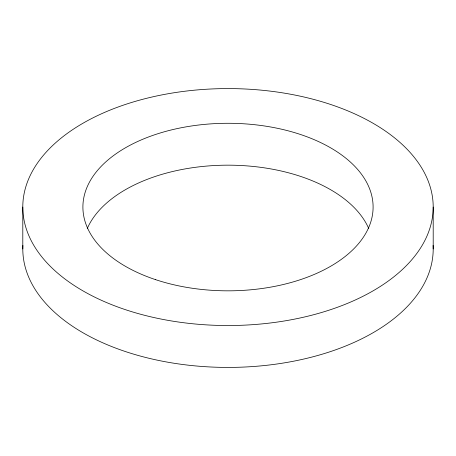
<?xml version="1.0" encoding="UTF-8"?>
<svg xmlns="http://www.w3.org/2000/svg" width="456" height="456" viewBox="0 0 456 456"><rect width="100%" height="100%" fill="white"/><g stroke="black" fill="none" stroke-linecap="round" stroke-linejoin="round"><path stroke-width="0.68" d="M433.2 207.058A205.2 118.469 0 0 1 125.4 309.658A205.2 118.469 0 0 1 125.4 104.458A205.2 118.469 0 0 1 433.2 207.058L433.2 248.942M22.8 207.058L22.8 248.942M433.109 245.419A205.2 118.469 0 0 1 228 367.416A205.2 118.469 0 0 1 22.891 245.419M87.267 228.547A145.099 83.773 0 0 1 228 165.169A145.099 83.773 0 0 1 368.733 228.547M155.45 279.608A145.099 83.773 0 0 0 373.099 207.058A145.099 83.773 0 0 0 155.45 134.509A145.099 83.773 0 0 0 155.45 279.608"/></g></svg>
